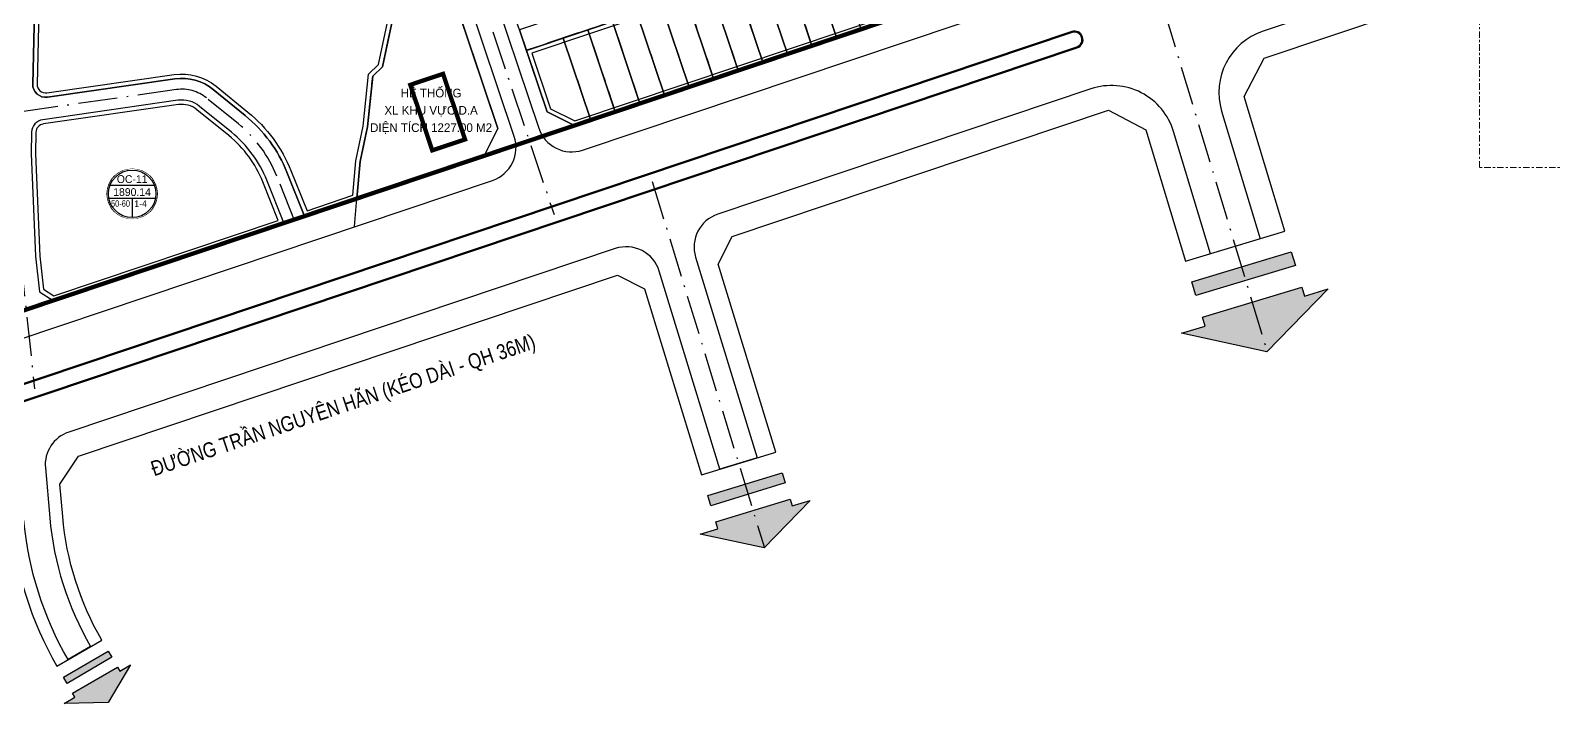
# Model space of a CAD drawing. Header units: millimetres. Extents: x 567980 to 569372, y 2065777 to 2066674.
# Drawn here: x 568266.4 to 568619.1, y 2065831.5 to 2065987.2 of the extents above; entities that cross this region are included whole.
import ezdxf
from ezdxf.enums import TextEntityAlignment as Align

# ---------------------------------------------------------------- set-up
doc = ezdxf.new("R2010")
doc.units = ezdxf.units.MM
for name, pattern in [('ACAD_ISO10W100', [18.5, 12, -3, 0.5, -3]), ('CENTER', [3, 1.5, -0.5, 0.5, -0.5]), ('DOT', [0.25, 0, -0.25]), ('HIDDEN', [0.75, 0.5, -0.25])]:
    doc.linetypes.add(name, pattern=pattern)
doc.layers.add('boDnv', color=54, linetype='Continuous', lineweight=25)
doc.layers.add('E- RANH GIOI', color=1, linetype='CENTER', lineweight=13)
for name, color, linetype in [('BoThamCo', 94, 'Continuous'), ('ChiaLo', 128, 'CENTER'), ('datHTKT', 20, 'Continuous'), ('datOlienke', 42, 'Continuous'), ('ddc', 32, 'Continuous'), ('ghi_chu', 7, 'Continuous'), ('hatchViaHe+LogDg', 129, 'Continuous'), ('LogDg', 7, 'Continuous'), ('LoLK', 6, 'Continuous'), ('RANHGIOI', 2, 'HIDDEN'), ('TimDg', 222, 'Continuous'), ('ViaHeS', 32, 'Continuous')]:
    doc.layers.add(name, color=color, linetype=linetype)
doc.styles.add('avantH', font='', dxfattribs={"height": 10})
doc.styles.add('avh', font='')
doc.styles.add('rms', font='romans.shx', dxfattribs={"width": 0.7, "bigfont": 'vns.shx'})
doc.styles.get('avantH').set_extended_font_data('.VnAvantH')
doc.styles.get('avh').set_extended_font_data('.VnAvantH')
doc.linetypes.add('ADL', pattern='A,0.125,-0.15,["++",rms,S=0.5,R=0,X=0,Y=-0.2245],-1.35,1.125', length=2.75)

# ---------------------------------------------------------------- blocks, each defined once
blk = doc.blocks.new('sl')
at = {"layer": 'ghi_chu', "color": 158}
blk.add_circle((0, 0), 5.75, dxfattribs=at)
at = {"color": 158, "linetype": 'DOT'}
blk.add_wipeout([(0, 5.75), (0.97, 5.67), (1.86, 5.44), (2.47, 5.19), (3.13, 4.82), (3.79, 4.32), (4.43, 3.67), (4.91, 2.99), (5.2, 2.45), (5.53, 1.57), (5.7, 0.77), (5.75, 0), (5.69, -0.85), (5.5, -1.69), (5.23, -2.38), (4.83, -3.13), (4.38, -3.72), (3.93, -4.2), (2.99, -4.91), (2.42, -5.22), (1.54, -5.54), (0.63, -5.72), (0, -5.75), (-0.86, -5.69), (-1.59, -5.52), (-2.41, -5.22), (-3.14, -4.82), (-3.72, -4.39), (-4.31, -3.8), (-4.85, -3.09), (-5.21, -2.43), (-5.52, -1.6), (-5.69, -0.85), (-5.75, 0), (-5.66, 1.01), (-5.49, 1.72), (-5.12, 2.62), (-4.44, 3.66), (-3.55, 4.52), (-2.72, 5.07), (-1.72, 5.49), (-0.8, 5.69)], dxfattribs=at).dxf.layer = 'ghi_chu'
at = {"layer": 'ghi_chu', "color": 32}
for points in [[(-5.12, 2), (5.12, 2)], [(-5.41, -1), (5.41, -1)], [(0, -1), (0, -5.5)]]:
    blk.add_lwpolyline(points, dxfattribs=at)
at = {"layer": 'ghi_chu'}
blk.add_circle((0, 0), 5.5, dxfattribs=at)
at = {"layer": 'ghi_chu', "style": 'avh'}
for tag, height, p in [('SOLO', 1.25, (0, 2.51)), ('DT', 1.5, (-0.01, -0.49))]:
    blk.add_attdef(tag, text='', height=height, dxfattribs=at).set_placement(p, align=Align.CENTER)
blk.add_attdef('MD', text='', height=1.25, dxfattribs=at).set_placement((-0.5, -3), align=Align.RIGHT)
blk.add_attdef('TC', (0.5, -3.02), '', height=1.25, dxfattribs=at)
blk = doc.blocks.new('NEN')
at = {"layer": 'hatchViaHe+LogDg'}
for points in [[(-162.34, -442.71), (-139.37, -435.77), (-138.38, -438.89), (-161.4, -445.84)], [(-136.26, -445.98), (-130.78, -444.33), (-144.96, -458.86), (-164.77, -454.59), (-159.29, -452.93), (-159.92, -450.84), (-136.89, -443.89)], [(-274.39, -492.13), (-257.18, -486.86), (-256.43, -489.19), (-273.67, -494.48)], [(-254.82, -494.5), (-250.71, -493.25), (-261.3, -504.19), (-276.17, -501.05), (-272.06, -499.79), (-272.54, -498.23), (-255.3, -492.94)], [(-423.49, -534.16), (-413.11, -528.13), (-412.27, -529.54), (-422.66, -535.57)], [(-410.42, -532.74), (-407.94, -531.3), (-413.17, -540.01), (-423.29, -540.22), (-420.82, -538.78), (-421.37, -537.84), (-410.97, -531.8)]]:
    blk.add_hatch(color=158, dxfattribs=at).paths.add_polyline_path(points)
at = {"layer": 'boDnv', "color": 10, "linetype": 'ADL', "ltscale": 0.25}
blk.add_lwpolyline([(-428.53, -349.46), (-429.6, -396.96, 0.463367), (-427.32, -398.98), (-397.84, -394.76, -0.209295), (-388.18, -397.43), (-380.8, -403.44, -0.127242), (-370.85, -416.95), (-367.12, -426.23), (-356.52, -422.67), (-355.85, -414.68), (-354.14, -406.66), (-352.87, -394.65), (-350.55, -392.42), (-348.55, -382.98)], format="xyb", dxfattribs=at)
blk.add_lwpolyline([(-192.46, -367.62), (-188.11, -359.37), (-191.27, -348.23), (-315.09, -389.78), (-310.77, -402.66), (-305.18, -405.44)], close=True, dxfattribs=at)
blk.add_lwpolyline([(-377.34, -419.56, 0.127242), (-385.21, -408.87), (-392.6, -402.86, 0.209295), (-396.85, -401.69), (-428.14, -406.17, 0.366712), (-429.85, -408.1), (-429.97, -413.08), (-428.93, -436.71), (-428.11, -444.4), (-425.75, -445.91), (-373.77, -428.46)], format="xyb", close=True, dxfattribs=at)
at = {"layer": 'BoThamCo'}
blk.add_lwpolyline([(-190.08, -385.01), (-478.59, -481.84, 0.414214), (-479.06, -482.79), (-478.43, -484.68, 0.414214), (-477.48, -485.15), (-188.97, -388.33, 1)], format="xyb", close=True, dxfattribs=at)
at = {"layer": 'ChiaLo', "ltscale": 5}
for points in [[(-356.12, -429.92), (-354.86, -414.83), (-353.15, -406.81), (-351.91, -395.12), (-349.63, -392.93), (-347.57, -383.15), (-346.11, -371.79), (-344.67, -362.94), (-346.65, -343.86), (-352.31, -341.83), (-371.98, -343.31), (-378.55, -332.36), (-382.49, -322.27), (-383.02, -317.51), (-383.92, -299.55), (-387.89, -282.23), (-394.12, -262.59), (-392.02, -249.27), (-389.15, -245.43), (-398.66, -212.85), (-397.71, -204.07), (-389.74, -198.79)], [(-190.6, -346.95), (-316.36, -389.15)], [(-256.63, -369.11), (-250.27, -388.07)], [(-244.58, -386.16), (-250.94, -367.2)], [(-268.01, -372.93), (-261.64, -391.89)], [(-262.32, -371.02), (-255.96, -389.98)], [(-279.38, -376.75), (-273.02, -395.71)], [(-273.7, -374.84), (-267.33, -393.8)], [(-290.76, -380.56), (-284.4, -399.53)], [(-285.07, -378.66), (-278.71, -397.62)], [(-302.14, -384.38), (-295.77, -403.34)], [(-296.45, -382.47), (-290.09, -401.43)], [(-307.82, -386.29), (-301.46, -405.25)]]:
    blk.add_lwpolyline(points, dxfattribs=at)
at = {"layer": 'datHTKT'}
blk.add_lwpolyline([(-344.46, -343.13), (-346.65, -343.86), (-344.67, -362.94), (-346.11, -371.79), (-347.57, -383.15), (-349.63, -392.93), (-351.91, -395.12), (-353.15, -406.81), (-354.86, -414.83), (-355.58, -423.41), (-326.11, -413.52), (-322.96, -407.19)], close=True, dxfattribs=at)
at = {"layer": 'datOlienke'}
blk.add_lwpolyline([(-191.76, -368.44), (-187.04, -359.48), (-190.6, -346.95), (-316.36, -389.15), (-311.58, -403.38), (-305.25, -406.52)], close=True, dxfattribs=at)
at = {"layer": 'ddc'}
blk.add_lwpolyline([(-429.53, -349.43), (-430.6, -396.93, 0.463367), (-427.18, -399.97), (-397.7, -395.75, -0.209295), (-388.81, -398.21), (-381.43, -404.22, -0.127242), (-371.77, -417.33), (-367.7, -427.48), (-355.58, -423.41), (-354.86, -414.83), (-353.15, -406.81), (-351.91, -395.12), (-349.63, -392.93), (-347.57, -383.15)], format="xyb", dxfattribs=at)
blk.add_lwpolyline([(-376.42, -419.19, 0.127242), (-384.58, -408.1), (-391.97, -402.09, 0.209295), (-396.99, -400.7), (-428.28, -405.18, 0.366712), (-430.85, -408.08), (-430.97, -413.09), (-429.93, -436.78), (-429.05, -444.98), (-425.89, -447.01), (-372.45, -429.07)], format="xyb", close=True, dxfattribs=at)
at = {"layer": 'hatchViaHe+LogDg', "color": 158, "const_width": 1}
blk.add_lwpolyline([(-343.22, -397.12), (-335.64, -394.57), (-330.55, -409.74), (-338.13, -412.28), (-343.22, -397.12)], close=True, dxfattribs=at)
at = {"layer": 'LogDg'}
for points in [[(-40.96, -349.47), (-145.87, -384.68, 0.405257), (-155.46, -403.23), (-146.56, -432.72), (-158.05, -436.19), (-166.57, -407.94, 0.423227), (-185.7, -398.05), (-272.08, -427.04, 0.40652), (-277.18, -436.96), (-262.95, -483.4), (-271.55, -486.03), (-285.59, -440.23, 0.421949), (-295.79, -434.99), (-422.26, -477.44, 0.346831), (-427.68, -485.73), (-426.66, -497.25, 0.109851), (-417.21, -527.05), (-422.4, -530.06, -0.109851), (-432.64, -497.78)], [(-389.97, -198.09, 0.41785), (-398.91, -193.71), (-407.94, -196.87), (-479.39, -234.97, 0.007183), (-483.2, -237.07), (-529.09, -263.25, 0.398341), (-532.27, -273.78, -0.086934), (-516.74, -325.7), (-501.97, -451.12), (-499.98, -463.48, 0.463047), (-484.31, -472.95), (-324.2, -419.21, 0.414214), (-319.16, -409.08), (-389.97, -198.09)], [(-190.16, -384.78), (-478.67, -481.6, 0.414214), (-479.3, -482.87), (-478.66, -484.76, 0.414214), (-477.4, -485.39), (-188.89, -388.57, 1), (-190.16, -384.78)]]:
    blk.add_lwpolyline(points, format="xyb", dxfattribs=at)
blk.add_lwpolyline([(-303.34, -412.21), (-191.36, -374.63, 0.400458), (-181.7, -356.31), (-190.27, -326.14, 0.428104), (-200.51, -320.74), (-320.53, -361.02, 0.414214), (-325.56, -371.15), (-313.47, -407.17, 0.414214)], format="xyb", close=True, dxfattribs=at)
at = {"layer": 'LogDg', "ltscale": 0.75}
for points in [[(-162.34, -442.71), (-139.37, -435.77), (-138.38, -438.89), (-161.4, -445.84)], [(-274.39, -492.13), (-257.18, -486.86), (-256.43, -489.19), (-273.67, -494.48)], [(-254.82, -494.5), (-250.71, -493.25), (-261.3, -504.19), (-276.17, -501.05), (-272.06, -499.79), (-272.54, -498.23), (-255.3, -492.94)], [(-410.42, -532.74), (-407.94, -531.3), (-413.17, -540.01), (-423.29, -540.22), (-420.82, -538.78), (-421.37, -537.84), (-410.97, -531.8)]]:
    blk.add_lwpolyline(points, close=True, dxfattribs=at)
at = {"layer": 'LogDg', "ltscale": 0.75, "elevation": 0}
for points in [[(-136.26, -445.98), (-130.78, -444.33), (-144.96, -458.86), (-164.77, -454.59), (-159.29, -452.93), (-159.92, -450.84), (-136.89, -443.89)], [(-423.49, -534.16), (-413.11, -528.13), (-412.27, -529.54), (-422.66, -535.57)]]:
    blk.add_lwpolyline(points, close=True, dxfattribs=at)
at = {"layer": 'LoLK'}
for points in [[(-245.25, -365.29), (-250.94, -367.2), (-244.58, -386.16), (-238.89, -384.25)], [(-256.63, -369.11), (-262.32, -371.02), (-255.96, -389.98), (-250.27, -388.07)], [(-250.94, -367.2), (-256.63, -369.11), (-250.27, -388.07), (-244.58, -386.16)], [(-268.01, -372.93), (-273.7, -374.84), (-267.33, -393.8), (-261.64, -391.89)], [(-262.32, -371.02), (-268.01, -372.93), (-261.64, -391.89), (-255.96, -389.98)], [(-279.38, -376.75), (-285.07, -378.66), (-278.71, -397.62), (-273.02, -395.71)], [(-273.7, -374.84), (-279.38, -376.75), (-273.02, -395.71), (-267.33, -393.8)], [(-290.76, -380.56), (-296.45, -382.47), (-290.09, -401.43), (-284.4, -399.53)], [(-285.07, -378.66), (-290.76, -380.56), (-284.4, -399.53), (-278.71, -397.62)], [(-302.14, -384.38), (-307.82, -386.29), (-301.46, -405.25), (-295.77, -403.34)], [(-296.45, -382.47), (-302.14, -384.38), (-295.77, -403.34), (-290.09, -401.43)], [(-307.82, -386.29), (-316.36, -389.15), (-311.58, -403.38), (-305.25, -406.52), (-301.46, -405.25)]]:
    blk.add_lwpolyline(points, close=True, dxfattribs=at)
at = {"layer": 'RANHGIOI', "color": 1, "ltscale": 9, "const_width": 1}
blk.add_lwpolyline([(-56.84, 76.22, -0.005137), (-90.74, 62.09), (-377.22, -17.13, -0.020567), (-418.23, -26.68), (-463.44, -35.26, -0.021218), (-506.42, -41.54), (-623.64, -53.62), (-626.46, -70.88, 0.128574), (-620.42, -135.36), (-615.5, -148.86, 0.039408), (-607.14, -167.19), (-594.17, -190.55), (-547.57, -259.49, -0.11987), (-522.7, -326.4), (-507.92, -451.95), (-504.47, -473.28), (-499.27, -471.64), (-50.48, -321.02, 0.050684)], format="xyb", dxfattribs=at)
at = {"layer": 'TimDg', "linetype": 'ACAD_ISO10W100', "ltscale": 0.75}
for points in [[(-466.8, -23.68), (-462.71, -88.74), (-450.67, -138.79, 0.027613), (-445.91, -154.65), (-441.38, -167.21, -0.021791), (-437.48, -179.68), (-433.93, -193.04, -0.062497), (-432.04, -206.98), (-431.1, -303.36), (-433.03, -349.32), (-434.47, -413.13), (-433.42, -437.04), (-430.18, -467.43)], [(-370, -428.47), (-374.09, -418.26, 0.127242), (-383, -406.16), (-390.39, -400.15, 0.209295), (-397.35, -398.22), (-434.32, -403.52), (-481.28, -411.57, -0.038381), (-496.55, -412.99), (-507.38, -413.17)]]:
    blk.add_lwpolyline(points, format="xyb", dxfattribs=at)
for points in [[(-390.35, -187.54), (-309.96, -427.09)], [(-168.82, -379.72), (-144.94, -458.84)], [(-287.25, -419.47), (-261.28, -504.18)], [(-287.25, -419.47), (-261.28, -504.18)], [(-287.25, -419.47), (-261.28, -504.18)]]:
    blk.add_lwpolyline(points, dxfattribs=at)
at = {"layer": 'ViaHeS', "elevation": 0}
blk.add_lwpolyline([(-483.36, -504.27), (-441.21, -490.12), (-436.03, -493.51), (-435.63, -498.04, 0.109851), (-424.99, -531.56), (-414.62, -525.54, -0.109851), (-423.67, -496.98), (-424.34, -489.45), (-420, -483.01), (-295.25, -441.14), (-289.04, -444.33), (-275.85, -487.35), (-258.64, -482.08), (-271.97, -438.6), (-268.7, -432.23), (-181.63, -403.01), (-172.97, -407.49), (-163.79, -437.92), (-140.81, -430.99), (-150.21, -399.85), (-145.6, -390.92), (-39.03, -355.15, 0.008545)], format="xyb", dxfattribs=at)
at = {"layer": 'ViaHeS'}
for points in [[(-367.7, -427.48), (-371.77, -417.33, 0.127242), (-381.43, -404.22), (-388.81, -398.21, 0.209295), (-397.7, -395.75), (-427.18, -399.97, -0.463367), (-430.6, -396.93), (-429.53, -349.43), (-427.6, -303.41), (-428.49, -212.54), (-425.87, -208.13), (-407.34, -198.25), (-399.3, -195.44), (-392.99, -198.53), (-322.96, -407.19), (-326.11, -413.52), (-367.7, -427.48)], [(-372.45, -429.07), (-376.42, -419.19, 0.127242), (-384.58, -408.1), (-391.97, -402.09, 0.209295), (-396.99, -400.7), (-428.28, -405.18, 0.366712), (-430.85, -408.08), (-430.97, -413.09), (-429.93, -436.78), (-429.05, -444.98), (-425.89, -447.01), (-372.45, -429.07)]]:
    blk.add_lwpolyline(points, format="xyb", dxfattribs=at)
blk.add_lwpolyline([(-319.57, -363.86), (-202.17, -324.46), (-196.07, -327.68), (-187.04, -359.48), (-191.76, -368.44), (-305.25, -406.52), (-311.58, -403.38), (-322.72, -370.19)], close=True, dxfattribs=at)
blk.add_lwpolyline([(-190.6, -346.95), (-191.96, -342.13), (-317.95, -384.41), (-316.36, -389.15), (-190.6, -346.95)], dxfattribs=at)
at = {"layer": 'ghi_chu', "style": 'avantH'}
for s, p in [('hÖ thèng', (-338.41, -400.02)), ('xl khu vùc d.a', (-338.41, -404.02)), ('diÖn tÝch 1227.00 m2', (-338.41, -408.02))]:
    blk.add_text(s, height=2, dxfattribs=at).set_placement(p, align=Align.CENTER)
at = {"layer": 'ghi_chu', "style": 'avantH', "width": 0.85}
blk.add_text('®\xadêng trÇn nguyªn h·n (kÐo dµi - qh 36m)', height=3.5, rotation=18.5515, dxfattribs=at).set_placement((-402.52, -487.69, 0))
at = {"layer": 'ghi_chu'}
ref = blk.add_blockref('sl', (-407.59, -422.33), dxfattribs=at)
ref.add_attrib('DT', '1890.14', dxfattribs={"height": 1.8, "style": 'avh'}).set_placement((-407.61, -422.82), align=Align.CENTER)
ref.add_attrib('MD', '50-60', dxfattribs={"height": 1.5, "style": 'avh', "width": 0.75}).set_placement((-408.09, -425.32), align=Align.RIGHT)
ref.add_attrib('TC', '1-4', (-407.09, -425.35), dxfattribs={"height": 1.5, "style": 'avh'})
ref.add_attrib('SOLO', 'oc-11', dxfattribs={"height": 1.8, "style": 'avh'}).set_placement((-407.59, -419.82), align=Align.CENTER)

msp = doc.modelspace()

# ---------------------------------------------------------------- linework, layer by layer
at = {"layer": 'RANHGIOI', "color": 1, "ltscale": 9, "const_width": 1}
msp.add_lwpolyline([(568640.64, 2066447.92, -0.005137), (568606.74, 2066433.79), (568320.26, 2066354.56, -0.020567), (568279.26, 2066345.02), (568234.04, 2066336.44, -0.021218), (568191.06, 2066330.16), (568073.84, 2066318.08), (568071.02, 2066300.81, 0.128574), (568077.06, 2066236.34), (568081.98, 2066222.84, 0.039408), (568090.34, 2066204.51), (568103.31, 2066181.14), (568149.91, 2066112.2, -0.11987), (568174.78, 2066045.3), (568189.56, 2065919.75), (568193.01, 2065898.42), (568198.21, 2065900.06), (568647, 2066050.67, 0.050684)], format="xyb", dxfattribs=at)

# ---------------------------------------------------------------- next in the draw order: block references
at = {"layer": 'boDnv'}
msp.add_blockref('NEN', (568697.48, 2066371.7), dxfattribs=at)

# ---------------------------------------------------------------- next in the draw order: linework, layer by layer
at = {"layer": 'E- RANH GIOI', "elevation": 0}
msp.add_lwpolyline([(568601.71, 2066541.25), (569294.29, 2066541.25), (569294.29, 2065955.46), (568601.71, 2065955.46)], close=True, dxfattribs=at)

doc.saveas('drawing.dxf')
